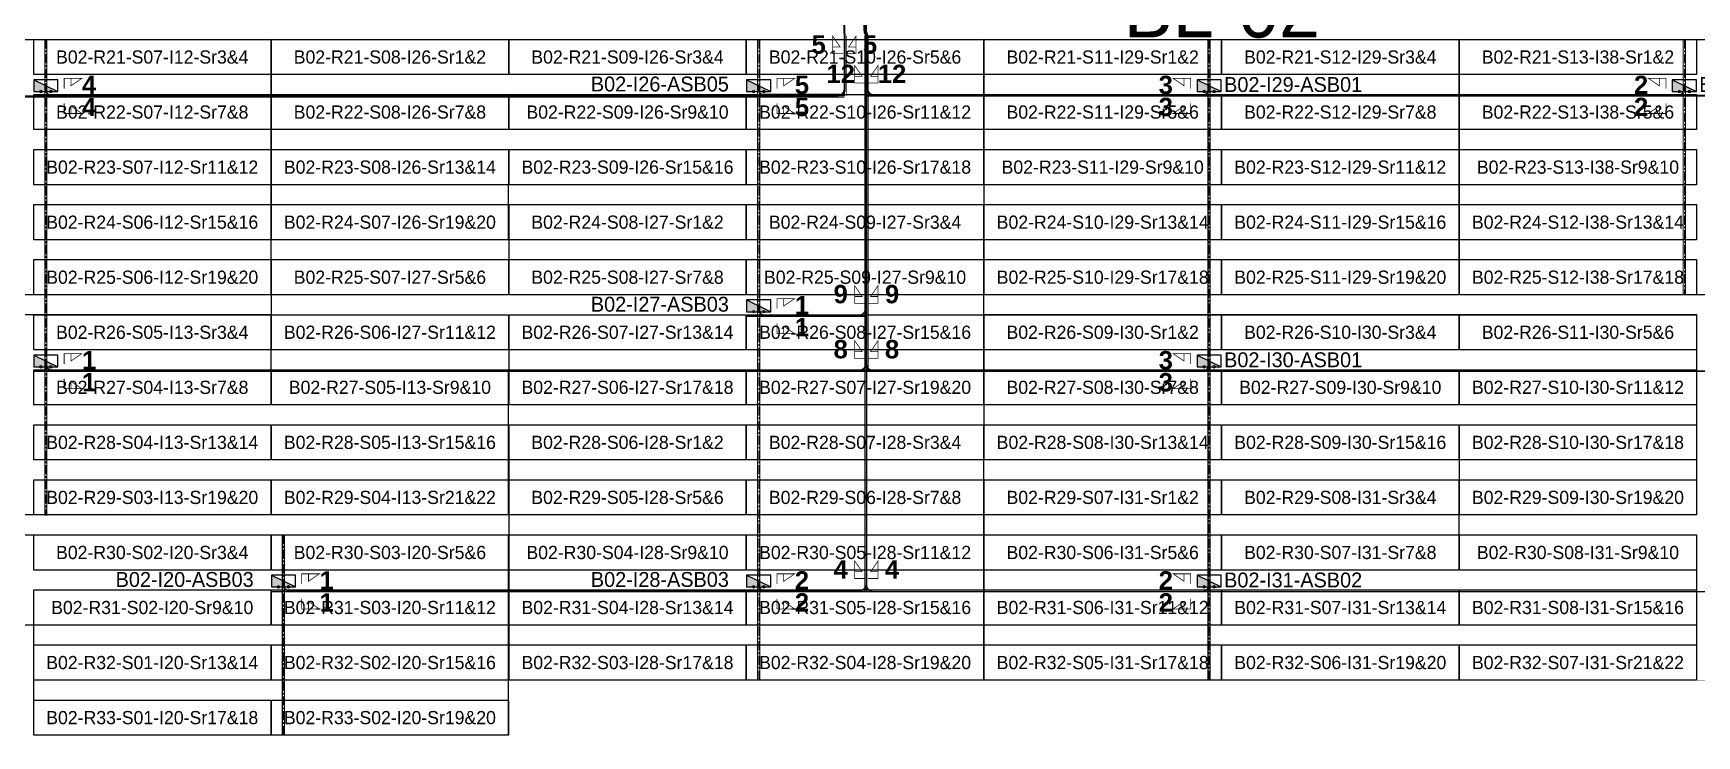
# Model space of a CAD drawing. Header units: metres. Extents: x 531689 to 532245, y 2673919 to 2674172.
# Drawn here: x 531888.6 to 532115.4, y 2673919.2 to 2674014.9 of the extents above; entities that cross this region are included whole.
import ezdxf
from ezdxf.enums import TextEntityAlignment as Align

# ---------------------------------------------------------------- set-up
doc = ezdxf.new("R2010")
doc.units = ezdxf.units.M
doc.header["$MEASUREMENT"] = 0
doc.linetypes.add('CENTER', pattern=[2, 1.25, -0.25, 0.25, -0.25])
doc.layers.add('Boundary-12.5 MW Block', color=6, linetype='Continuous', lineweight=9)
doc.layers.add('PILE', color=1, linetype='Continuous', lineweight=15)
for name, color, linetype in [('DC Trench BL-02', 40, 'Continuous'), ('E-Inverter Grouping', 2, 'Continuous'), ('Inverter Block-02', 7, 'Continuous'), ('LT Cable(AG) INV to LT Panel BL-02', 2, 'Continuous'), ('Messenger Wire Block-02 (Master Path)', 30, 'Continuous'), ('Messenger Wire Block-02 (MW Path)', 191, 'Continuous'), ('Messenger Wire Exc Link', 7, 'Continuous'), ('MMS Block Numbering', 7, 'Continuous'), ('MMS Table Block-02', 8, 'Continuous'), ('Plan Line - DC BL-02', 40, 'Continuous'), ('Section Marking BL-02', 2, 'Continuous')]:
    doc.layers.add(name, color=color, linetype=linetype)
doc.styles.add('Adani Regular', font='Adani Regular.ttf')
doc.styles.add('BoldTextStyle', font='arialbd.ttf')
doc.styles.get("Standard").update_dxf_attribs({"font": 'Adani Regular.ttf'})

# ---------------------------------------------------------------- blocks, each defined once
blk = doc.blocks.new('MMS Table (32.292 x 4.788)')
at = {"color": 0}
blk.add_lwpolyline([(0, -0.002), (0, 4.786), (32.292, 4.786), (32.292, -0.002)], close=True, dxfattribs=at)
at = {"color": 7}
blk.add_attdef('ID1', text='', height=1.8, dxfattribs=at).set_placement((16.146, 2.392), align=Align.MIDDLE_CENTER)
blk = doc.blocks.new('Inverter Block')
h = blk.add_hatch(color=0)
h.dxf.hatch_style = 1
h.paths.add_polyline_path([(-1.46, 2.27), (-1.46, 0.85), (1.46, 0.85)])
at = {"color": 0}
blk.add_lwpolyline([(1.46, 2.27), (-1.46, 2.27), (-1.46, 0.85), (1.46, 0.85)], close=True, dxfattribs=at)
blk.add_lwpolyline([(-1.46, 2.27), (1.46, 0.85)], dxfattribs=at)
at = {"layer": 'PILE'}
for centre in [(-0.61, 0.85), (0.61, 0.85)]:
    blk.add_circle(centre, 0.156, dxfattribs=at)
at = {"color": 7}
blk.add_attdef('ID', (-1.46, 3.01), '', height=1.8, dxfattribs=at)

msp = doc.modelspace()

# ---------------------------------------------------------------- linework, layer by layer
at = {"layer": 'Boundary-12.5 MW Block', "const_width": 0.05}
msp.add_lwpolyline([(531689.41, 2674066.58), (531721.8, 2674066.58), (531721.8, 2674171.58), (532244.88, 2674171.58), (532244.88, 2673926.79), (531953.35, 2673926.79), (531953.35, 2673919.29), (531888.66, 2673919.29), (531888.66, 2673934.29), (531856.27, 2673934.29), (531856.27, 2673949.29), (531818.98, 2673949.29), (531818.98, 2673956.79), (531786.59, 2673956.79), (531786.59, 2673971.79), (531754.2, 2673971.79), (531754.2, 2673979.29), (531721.8, 2673979.29), (531721.8, 2673994.29), (531689.41, 2673994.29)], close=True, dxfattribs=at)
at = {"layer": 'DC Trench BL-02', "color": 40, "const_width": 0.15}
for points in [[(531890.45, 2674014.08), (531890.15, 2674014.08), (531890.15, 2673949.29), (531890.45, 2673949.29)], [(531987.63, 2674014.08), (531987.33, 2674014.08), (531987.33, 2673926.79), (531987.63, 2673926.79)], [(532049.03, 2674014.08), (532048.73, 2674014.08), (532048.73, 2673926.79), (532049.03, 2673926.79)], [(532113.82, 2674014.08), (532113.52, 2674014.08), (532113.52, 2673979.29), (532113.82, 2673979.29)], [(531922.84, 2673946.58), (531922.54, 2673946.58), (531922.54, 2673919.29), (531922.84, 2673919.29)]]:
    msp.add_lwpolyline(points, close=True, dxfattribs=at)
at = {"layer": 'E-Inverter Grouping', "color": 3}
for points in [[(531920.96, 2673979.29), (531856.27, 2673979.29), (531856.27, 2674014.08), (531920.96, 2674014.08)], [(532018.13, 2674014.08), (532018.13, 2673994.29), (531953.35, 2673994.29), (531953.35, 2673986.79), (531921.06, 2673986.79), (531921.06, 2674014.08)], [(532082.92, 2673979.29), (532018.23, 2673979.29), (532018.23, 2674014.08), (532082.92, 2674014.08)], [(532147.7, 2673979.29), (532083.02, 2673979.29), (532083.02, 2674014.08), (532147.7, 2674014.08)], [(532018.13, 2673964.29), (531953.45, 2673964.29), (531953.45, 2673971.79), (531921.06, 2673971.79), (531921.06, 2673984.08), (531953.45, 2673984.08), (531953.45, 2673991.58), (532018.13, 2673991.58)], [(532115.31, 2673949.29), (532083.02, 2673949.29), (532083.02, 2673956.79), (532018.23, 2673956.79), (532018.23, 2673976.58), (532115.31, 2673976.58)], [(532018.13, 2673926.79), (531953.45, 2673926.79), (531953.45, 2673961.58), (532018.13, 2673961.58)], [(531953.35, 2673919.29), (531888.66, 2673919.29), (531888.66, 2673934.29), (531856.27, 2673934.29), (531856.27, 2673946.58), (531953.35, 2673946.58)]]:
    msp.add_lwpolyline(points, close=True, dxfattribs=at)
at = {"layer": 'E-Inverter Grouping'}
for points in [[(531856.27, 2673949.29), (531856.27, 2673976.58), (531920.96, 2673976.58), (531920.96, 2673969.08), (531953.35, 2673969.08), (531953.35, 2673949.29)], [(532082.92, 2673946.58), (532115.31, 2673946.58), (532115.31, 2673926.79), (532018.23, 2673926.79), (532018.23, 2673954.08), (532082.92, 2673954.08)]]:
    msp.add_lwpolyline(points, close=True, dxfattribs=at)
at = {"layer": 'LT Cable(AG) INV to LT Panel BL-02'}
for points in [[(532009.91, 2674037.66), (532008.25, 2674037.66, -0.087265), (532007.94, 2674037.72), (532006.03, 2674038.41, 0.014187), (532005.98, 2674038.41), (532000.02, 2674038.41, 0.414467), (531999.12, 2674037.51), (531999.14, 2674015.23, 0.02143), (531999.15, 2674015.15), (531999.19, 2674014.65, -0.021647), (531999.19, 2674014.58), (531999.19, 2674007.24, -0.414214), (531998.29, 2674006.34), (531756.73, 2674006.34, -0.414214), (531755.83, 2674007.24), (531755.83, 2674007.69)], [(532009.91, 2674037.69), (532008.25, 2674037.69, -0.087241), (532007.94, 2674037.74), (532006.04, 2674038.43, 0.014187), (532005.98, 2674038.44), (532000, 2674038.44, 0.414467), (531999.1, 2674037.53), (531999.12, 2674015.23, 0.02143), (531999.12, 2674015.15), (531999.16, 2674014.65, -0.021647), (531999.17, 2674014.58), (531999.17, 2674007.26, -0.414214), (531998.27, 2674006.36), (531821.52, 2674006.36, -0.414214), (531820.62, 2674007.26), (531820.62, 2674007.69)], [(532009.91, 2674037.64), (532008.25, 2674037.64, -0.08729), (532007.94, 2674037.69), (532006.03, 2674038.38, 0.014187), (532005.98, 2674038.39), (532000.05, 2674038.39, 0.414467), (531999.15, 2674037.48), (531999.17, 2674015.23, 0.02143), (531999.17, 2674015.15), (531999.21, 2674014.66, -0.021647), (531999.22, 2674014.58), (531999.22, 2674007.21, -0.414214), (531998.32, 2674006.31), (531850.51, 2674006.31, 0.414214), (531849.61, 2674005.41), (531849.61, 2673969.71, -0.414214), (531848.71, 2673968.81), (531821.52, 2673968.81, -0.414214), (531820.62, 2673969.71), (531820.62, 2673970.19)], [(532009.91, 2674037.71), (532008.25, 2674037.71, -0.087216), (532007.95, 2674037.77), (532006.04, 2674038.46, 0.014187), (532005.99, 2674038.46), (531999.97, 2674038.46, 0.414467), (531999.07, 2674037.56), (531999.09, 2674015.23, 0.02143), (531999.1, 2674015.15), (531999.14, 2674014.65, -0.021647), (531999.14, 2674014.57), (531999.14, 2674007.29, -0.414214), (531998.24, 2674006.39), (531891.2, 2674006.39, -0.414214), (531890.3, 2674007.29), (531890.3, 2674007.69)], [(532011.98, 2674037.74), (532008.25, 2674037.74, -0.087192), (532007.95, 2674037.79), (532006.04, 2674038.48, 0.014187), (532005.99, 2674038.49), (531999.95, 2674038.49, 0.414467), (531999.05, 2674037.58), (531999.07, 2674015.23, 0.02143), (531999.07, 2674015.15), (531999.11, 2674014.65, -0.021647), (531999.12, 2674014.57), (531999.12, 2674007.31, -0.414214), (531998.22, 2674006.41), (531988.38, 2674006.41, -0.414214), (531987.48, 2674007.31), (531987.48, 2674007.69)]]:
    msp.add_lwpolyline(points, format="xyb", dxfattribs=at)
at = {"layer": 'LT Cable(AG) INV to LT Panel BL-02', "color": 5}
for points in [[(532008.89, 2674037.25), (532007.56, 2674037.25, 0.024477), (532007.47, 2674037.25), (532006.09, 2674037.11, -0.051898), (532005.91, 2674037.09), (532002.74, 2674037.09, 0.414484), (532001.84, 2674036.19), (532001.86, 2674015.32, 0.083498), (532001.91, 2674015.03), (532002.01, 2674014.74, -0.083731), (532002.06, 2674014.45), (532002.06, 2673969.88, -0.414214), (532001.16, 2673968.98), (531891.2, 2673968.98, -0.414214), (531890.3, 2673969.88), (531890.3, 2673970.19)], [(532008.89, 2674037.2), (532007.56, 2674037.2, 0.024575), (532007.47, 2674037.2), (532006.1, 2674037.06, -0.051898), (532005.91, 2674037.04), (532002.79, 2674037.04, 0.414484), (532001.89, 2674036.14), (532001.91, 2674015.33, 0.083498), (532001.96, 2674015.04), (532002.06, 2674014.75, -0.083731), (532002.11, 2674014.45), (532002.11, 2673939.83, -0.414214), (532001.21, 2673938.93), (531923.59, 2673938.93, -0.414214), (531922.69, 2673939.83), (531922.69, 2673940.19)], [(532008.89, 2674037.28), (532007.56, 2674037.28, 0.024427), (532007.47, 2674037.27), (532006.09, 2674037.14, -0.051898), (532005.9, 2674037.12), (532002.71, 2674037.12, 0.414484), (532001.81, 2674036.22), (532001.83, 2674015.32, 0.083498), (532001.88, 2674015.03), (532001.98, 2674014.74, -0.083731), (532002.03, 2674014.44), (532002.03, 2673977.4, -0.414214), (532001.13, 2673976.5), (531988.38, 2673976.5, -0.414214), (531987.48, 2673977.4), (531987.48, 2673977.69)], [(532008.89, 2674037.23), (532007.56, 2674037.23, 0.024526), (532007.47, 2674037.22), (532006.09, 2674037.09, -0.051898), (532005.91, 2674037.07), (532002.76, 2674037.07, 0.414484), (532001.86, 2674036.17), (532001.88, 2674015.33, 0.083498), (532001.93, 2674015.03), (532002.03, 2674014.74, -0.083731), (532002.08, 2674014.45), (532002.08, 2673939.85, -0.414214), (532001.18, 2673938.95), (531988.38, 2673938.95, -0.414214), (531987.48, 2673939.85), (531987.48, 2673940.19)], [(532010.88, 2674037.18), (532007.56, 2674037.18, 0.024624), (532007.47, 2674037.17), (532006.1, 2674037.04, -0.051898), (532005.91, 2674037.02), (532002.81, 2674037.02, 0.414484), (532001.91, 2674036.12), (532001.93, 2674015.34, 0.083498), (532001.98, 2674015.04), (532002.08, 2674014.75, -0.083731), (532002.13, 2674014.46), (532002.13, 2673939.75, 0.414214), (532003.03, 2673938.85), (532145.16, 2673938.85, 0.414214), (532146.06, 2673939.75), (532146.06, 2673940.19)], [(532010.88, 2674037.15), (532007.56, 2674037.15, 0.024672), (532007.47, 2674037.15), (532006.1, 2674037.01, -0.051898), (532005.92, 2674036.99), (532002.84, 2674036.99, 0.414484), (532001.94, 2674036.09), (532001.96, 2674015.34, 0.083498), (532002.01, 2674015.05), (532002.11, 2674014.76, -0.083731), (532002.16, 2674014.46), (532002.16, 2673939.78, 0.414214), (532003.06, 2673938.88), (532047.98, 2673938.88, 0.414214), (532048.88, 2673939.78), (532048.88, 2673940.19)], [(532010.88, 2674037.13), (532007.56, 2674037.13, 0.024721), (532007.47, 2674037.12), (532006.1, 2674036.99, -0.051898), (532005.92, 2674036.97), (532002.86, 2674036.97, 0.414484), (532001.96, 2674036.07), (532001.98, 2674015.35, 0.083498), (532002.03, 2674015.05), (532002.13, 2674014.76, -0.083731), (532002.18, 2674014.47), (532002.18, 2673969.8, 0.414214), (532003.08, 2673968.9), (532209.94, 2673968.9, 0.414214), (532210.84, 2673969.8), (532210.84, 2673970.19)], [(532010.88, 2674037.1), (532007.56, 2674037.1, 0.024769), (532007.47, 2674037.1), (532006.11, 2674036.96, -0.051898), (532005.92, 2674036.94), (532002.89, 2674036.94, 0.414484), (532001.99, 2674036.04), (532002.01, 2674015.35, 0.083498), (532002.06, 2674015.06), (532002.16, 2674014.77, -0.083731), (532002.21, 2674014.47), (532002.21, 2673969.83, 0.414214), (532003.11, 2673968.93), (532145.16, 2673968.93, 0.414214), (532146.06, 2673969.83), (532146.06, 2673970.19)], [(532013.04, 2674037.08), (532007.56, 2674037.08, 0.024817), (532007.47, 2674037.07), (532006.11, 2674036.94, -0.051898), (532005.92, 2674036.92), (532002.91, 2674036.92, 0.414484), (532002.01, 2674036.02), (532002.03, 2674015.35, 0.083498), (532002.08, 2674015.06), (532002.18, 2674014.77, -0.083731), (532002.23, 2674014.48), (532002.23, 2673969.85, 0.414214), (532003.13, 2673968.95), (532047.98, 2673968.95, 0.414214), (532048.88, 2673969.85), (532048.88, 2673970.19)], [(532013.04, 2674037.05), (532007.56, 2674037.05, 0.024865), (532007.47, 2674037.05), (532006.11, 2674036.91, -0.051898), (532005.93, 2674036.89), (532002.94, 2674036.89, 0.414484), (532002.04, 2674035.99), (532002.06, 2674015.36, 0.083498), (532002.11, 2674015.06), (532002.21, 2674014.77, -0.083731), (532002.26, 2674014.48), (532002.26, 2674007.38, 0.414214), (532003.16, 2674006.48), (532177.55, 2674006.48, 0.414214), (532178.45, 2674007.38), (532178.45, 2674007.69)], [(532013.04, 2674037.03), (532007.56, 2674037.03, 0.024913), (532007.47, 2674037.02), (532006.11, 2674036.89, -0.051898), (532005.93, 2674036.87), (532002.96, 2674036.87, 0.414484), (532002.06, 2674035.97), (532002.08, 2674015.36, 0.083498), (532002.13, 2674015.07), (532002.23, 2674014.78, -0.083731), (532002.28, 2674014.48), (532002.28, 2674007.4, 0.414214), (532003.18, 2674006.5), (532112.77, 2674006.5, 0.414214), (532113.67, 2674007.4), (532113.67, 2674007.69)], [(532013.04, 2674037), (532007.56, 2674037, 0.024961), (532007.47, 2674037), (532006.12, 2674036.86, -0.051898), (532005.93, 2674036.84), (532002.99, 2674036.84, 0.414484), (532002.09, 2674035.94), (532002.11, 2674015.37, 0.083498), (532002.16, 2674015.07), (532002.26, 2674014.78, -0.083731), (532002.31, 2674014.49), (532002.31, 2674007.43, 0.414214), (532003.21, 2674006.53), (532047.98, 2674006.53, 0.414214), (532048.88, 2674007.43), (532048.88, 2674007.69)]]:
    msp.add_lwpolyline(points, format="xyb", dxfattribs=at)
at = {"layer": 'Messenger Wire Block-02 (Master Path)'}
for points in [[(531999.16, 2674006.38), (531999.16, 2674014.61)], [(532002.16, 2673938.88), (532002.16, 2674014.61)], [(531856.27, 2674006.38), (531999.16, 2674006.38)], [(532002.16, 2674006.38), (532180.09, 2674006.38)], [(531985.84, 2673976.38), (532002.16, 2673976.38)], [(531888.66, 2673968.88), (532212.48, 2673968.88)], [(531921.06, 2673938.88), (532147.7, 2673938.88)]]:
    msp.add_lwpolyline(points, dxfattribs=at)
at = {"layer": 'Messenger Wire Block-02 (MW Path)', "const_width": 0.1}
for points in [[(531999.41, 2674006.38), (531999.41, 2674014.61)], [(532001.91, 2673938.88), (532001.91, 2674014.61)], [(532002.41, 2673968.88), (532002.41, 2674014.61)], [(531856.27, 2674006.13), (531999.16, 2674006.13)], [(531987.48, 2674006.63), (531999.16, 2674006.63)], [(532002.16, 2674006.38), (532180.09, 2674006.38)], [(531985.84, 2673976.38), (532002.16, 2673976.38)], [(531888.66, 2673968.88), (532212.48, 2673968.88)], [(531921.06, 2673938.88), (532147.7, 2673938.88)]]:
    msp.add_lwpolyline(points, dxfattribs=at)
at = {"layer": 'Messenger Wire Exc Link'}
for points in [[(531999.11, 2674015.19), (531999.16, 2674014.61)], [(532001.96, 2674015.19), (532002.16, 2674014.61)]]:
    msp.add_lwpolyline(points, dxfattribs=at)
at = {"layer": 'Plan Line - DC BL-02', "color": 6, "linetype": 'CENTER'}
for points in [[(531890.3, 2674014.08), (531890.3, 2673949.29)], [(531987.48, 2674014.08), (531987.48, 2673926.79)], [(532048.88, 2674014.08), (532048.88, 2673926.79)], [(532113.67, 2674014.08), (532113.67, 2673979.29)], [(531922.69, 2673946.58), (531922.69, 2673919.29)]]:
    msp.add_lwpolyline(points, dxfattribs=at)
at = {"layer": 'Section Marking BL-02', "color": 94, "lineweight": 35, "true_color": 0x00a500, "const_width": 0.1}
for points in [[(531998.96, 2674012.13), (531997.57, 2674012.13), (531997.57, 2674014.53), (531998.58, 2674013.05), (531997.57, 2674013.05)], [(531999.36, 2674012.13), (532000.75, 2674012.13), (532000.75, 2674014.53), (531999.74, 2674013.05), (532000.75, 2674013.05)], [(532001.96, 2674008.13), (532000.57, 2674008.13), (532000.57, 2674010.53), (532001.58, 2674009.05), (532000.57, 2674009.05)], [(532002.36, 2674008.13), (532003.75, 2674008.13), (532003.75, 2674010.53), (532002.74, 2674009.05), (532003.75, 2674009.05)], [(531892.8, 2674007.38), (531892.8, 2674008.77), (531895.2, 2674008.77), (531893.72, 2674007.76), (531893.72, 2674008.77)], [(531989.98, 2674007.38), (531989.98, 2674008.77), (531992.38, 2674008.77), (531990.9, 2674007.76), (531990.9, 2674008.77)], [(532046.38, 2674007.38), (532046.38, 2674008.77), (532043.98, 2674008.77), (532045.46, 2674007.76), (532045.46, 2674008.77)], [(532111.17, 2674007.38), (532111.17, 2674008.77), (532108.77, 2674008.77), (532110.25, 2674007.76), (532110.25, 2674008.77)], [(531892.8, 2674005.38), (531892.8, 2674003.99), (531895.2, 2674003.99), (531893.72, 2674005), (531893.72, 2674003.99)], [(531989.98, 2674005.38), (531989.98, 2674003.99), (531992.38, 2674003.99), (531990.9, 2674005), (531990.9, 2674003.99)], [(532046.38, 2674005.38), (532046.38, 2674003.99), (532043.98, 2674003.99), (532045.46, 2674005), (532045.46, 2674003.99)], [(532111.17, 2674005.38), (532111.17, 2674003.99), (532108.77, 2674003.99), (532110.25, 2674005), (532110.25, 2674003.99)], [(532001.96, 2673978.13), (532000.57, 2673978.13), (532000.57, 2673980.53), (532001.58, 2673979.05), (532000.57, 2673979.05)], [(532002.36, 2673978.13), (532003.75, 2673978.13), (532003.75, 2673980.53), (532002.74, 2673979.05), (532003.75, 2673979.05)], [(531989.98, 2673977.38), (531989.98, 2673978.77), (531992.38, 2673978.77), (531990.9, 2673977.76), (531990.9, 2673978.77)], [(531989.98, 2673975.38), (531989.98, 2673973.99), (531992.38, 2673973.99), (531990.9, 2673975), (531990.9, 2673973.99)], [(532001.96, 2673970.63), (532000.57, 2673970.63), (532000.57, 2673973.03), (532001.58, 2673971.55), (532000.57, 2673971.55)], [(532002.36, 2673970.63), (532003.75, 2673970.63), (532003.75, 2673973.03), (532002.74, 2673971.55), (532003.75, 2673971.55)], [(531892.8, 2673969.88), (531892.8, 2673971.27), (531895.2, 2673971.27), (531893.72, 2673970.26), (531893.72, 2673971.27)], [(532046.38, 2673969.88), (532046.38, 2673971.27), (532043.98, 2673971.27), (532045.46, 2673970.26), (532045.46, 2673971.27)], [(531892.8, 2673967.88), (531892.8, 2673966.49), (531895.2, 2673966.49), (531893.72, 2673967.5), (531893.72, 2673966.49)], [(532046.38, 2673967.88), (532046.38, 2673966.49), (532043.98, 2673966.49), (532045.46, 2673967.5), (532045.46, 2673966.49)], [(532001.96, 2673940.63), (532000.57, 2673940.63), (532000.57, 2673943.03), (532001.58, 2673941.55), (532000.57, 2673941.55)], [(532002.36, 2673940.63), (532003.75, 2673940.63), (532003.75, 2673943.03), (532002.74, 2673941.55), (532003.75, 2673941.55)], [(531925.19, 2673939.88), (531925.19, 2673941.27), (531927.59, 2673941.27), (531926.11, 2673940.26), (531926.11, 2673941.27)], [(531989.98, 2673939.88), (531989.98, 2673941.27), (531992.38, 2673941.27), (531990.9, 2673940.26), (531990.9, 2673941.27)], [(532046.38, 2673939.88), (532046.38, 2673941.27), (532043.98, 2673941.27), (532045.46, 2673940.26), (532045.46, 2673941.27)], [(531925.19, 2673937.88), (531925.19, 2673936.49), (531927.59, 2673936.49), (531926.11, 2673937.5), (531926.11, 2673936.49)], [(531989.98, 2673937.88), (531989.98, 2673936.49), (531992.38, 2673936.49), (531990.9, 2673937.5), (531990.9, 2673936.49)], [(532046.38, 2673937.88), (532046.38, 2673936.49), (532043.98, 2673936.49), (532045.46, 2673937.5), (532045.46, 2673936.49)]]:
    msp.add_lwpolyline(points, dxfattribs=at)

# ---------------------------------------------------------------- block references
at = {"layer": 'Inverter Block-02'}
ref = msp.add_blockref('Inverter Block', (531890.3, 2674006.03), dxfattribs=dict(at, xscale=1.124999999976148, yscale=1.124999999976148, zscale=1.124999999976148))
ref.add_attrib('ID', 'B02-I12-ASB06', (531867.42, 2674006.99), dxfattribs={"layer": '0', "color": 7, "height": 2.025})
ref = msp.add_blockref('Inverter Block', (531987.48, 2674006.03), dxfattribs=dict(at, xscale=1.124999999976148, yscale=1.124999999976148, zscale=1.124999999976148))
ref.add_attrib('ID', 'B02-I26-ASB05', (531964.6, 2674006.99), dxfattribs={"layer": '0', "color": 7, "height": 2.025})
ref = msp.add_blockref('Inverter Block', (532048.88, 2674006.03), dxfattribs=dict(at, xscale=1.124999999976148, yscale=1.124999999976148, zscale=1.124999999976148))
ref.add_attrib('ID', 'B02-I29-ASB01', (532050.93, 2674006.92), dxfattribs={"layer": '0', "color": 7, "height": 2.025})
ref = msp.add_blockref('Inverter Block', (532113.67, 2674006.03), dxfattribs=dict(at, xscale=1.124999999976148, yscale=1.124999999976148, zscale=1.124999999976148))
ref.add_attrib('ID', 'B02-I38-ASB01', (532115.71, 2674006.92), dxfattribs={"layer": '0', "color": 7, "height": 2.025})
ref = msp.add_blockref('Inverter Block', (531987.48, 2673976.03), dxfattribs=dict(at, xscale=1.124999999976148, yscale=1.124999999976148, zscale=1.124999999976148))
ref.add_attrib('ID', 'B02-I27-ASB03', (531964.6, 2673976.99), dxfattribs={"layer": '0', "color": 7, "height": 2.025})
ref = msp.add_blockref('Inverter Block', (531890.3, 2673968.53), dxfattribs=dict(at, xscale=1.124999999976148, yscale=1.124999999976148, zscale=1.124999999976148))
ref.add_attrib('ID', 'B02-I13-ASB03', (531867.42, 2673969.49), dxfattribs={"layer": '0', "color": 7, "height": 2.025})
ref = msp.add_blockref('Inverter Block', (532048.88, 2673968.53), dxfattribs=dict(at, xscale=1.124999999976148, yscale=1.124999999976148, zscale=1.124999999976148))
ref.add_attrib('ID', 'B02-I30-ASB01', (532050.93, 2673969.42), dxfattribs={"layer": '0', "color": 7, "height": 2.025})
ref = msp.add_blockref('Inverter Block', (531922.69, 2673938.53), dxfattribs=dict(at, xscale=1.124999999976148, yscale=1.124999999976148, zscale=1.124999999976148))
ref.add_attrib('ID', 'B02-I20-ASB03', (531899.82, 2673939.49), dxfattribs={"layer": '0', "color": 7, "height": 2.025})
ref = msp.add_blockref('Inverter Block', (531987.48, 2673938.53), dxfattribs=dict(at, xscale=1.124999999976148, yscale=1.124999999976148, zscale=1.124999999976148))
ref.add_attrib('ID', 'B02-I28-ASB03', (531964.6, 2673939.49), dxfattribs={"layer": '0', "color": 7, "height": 2.025})
ref = msp.add_blockref('Inverter Block', (532048.88, 2673938.53), dxfattribs=dict(at, xscale=1.124999999976148, yscale=1.124999999976148, zscale=1.124999999976148))
ref.add_attrib('ID', 'B02-I31-ASB02', (532050.93, 2673939.42), dxfattribs={"layer": '0', "color": 7, "height": 2.025})
at = {"layer": 'MMS Table Block-02'}
for p, values in [((531888.66, 2674009.29), {'ID1': 'B02-R21-S07-I12-Sr3&4'}), ((531921.06, 2674009.29), {'ID1': 'B02-R21-S08-I26-Sr1&2'}), ((531953.45, 2674009.29), {'ID1': 'B02-R21-S09-I26-Sr3&4'}), ((531985.84, 2674009.29), {'ID1': 'B02-R21-S10-I26-Sr5&6'}), ((532018.23, 2674009.29), {'ID1': 'B02-R21-S11-I29-Sr1&2'}), ((532050.62, 2674009.29), {'ID1': 'B02-R21-S12-I29-Sr3&4'}), ((532083.02, 2674009.29), {'ID1': 'B02-R21-S13-I38-Sr1&2'}), ((531888.66, 2674001.79), {'ID1': 'B02-R22-S07-I12-Sr7&8'}), ((531921.06, 2674001.79), {'ID1': 'B02-R22-S08-I26-Sr7&8'}), ((531953.45, 2674001.79), {'ID1': 'B02-R22-S09-I26-Sr9&10'}), ((531985.84, 2674001.79), {'ID1': 'B02-R22-S10-I26-Sr11&12'}), ((532018.23, 2674001.79), {'ID1': 'B02-R22-S11-I29-Sr5&6'}), ((532050.62, 2674001.79), {'ID1': 'B02-R22-S12-I29-Sr7&8'}), ((532083.02, 2674001.79), {'ID1': 'B02-R22-S13-I38-Sr5&6'}), ((531888.66, 2673994.29), {'ID1': 'B02-R23-S07-I12-Sr11&12'}), ((531921.06, 2673994.29), {'ID1': 'B02-R23-S08-I26-Sr13&14'}), ((531953.45, 2673994.29), {'ID1': 'B02-R23-S09-I26-Sr15&16'}), ((531985.84, 2673994.29), {'ID1': 'B02-R23-S10-I26-Sr17&18'}), ((532018.23, 2673994.29), {'ID1': 'B02-R23-S11-I29-Sr9&10'}), ((532050.62, 2673994.29), {'ID1': 'B02-R23-S12-I29-Sr11&12'}), ((532083.02, 2673994.29), {'ID1': 'B02-R23-S13-I38-Sr9&10'}), ((531888.66, 2673986.79), {'ID1': 'B02-R24-S06-I12-Sr15&16'}), ((531921.06, 2673986.79), {'ID1': 'B02-R24-S07-I26-Sr19&20'}), ((531953.45, 2673986.79), {'ID1': 'B02-R24-S08-I27-Sr1&2'}), ((531985.84, 2673986.79), {'ID1': 'B02-R24-S09-I27-Sr3&4'}), ((532018.23, 2673986.79), {'ID1': 'B02-R24-S10-I29-Sr13&14'}), ((532050.62, 2673986.79), {'ID1': 'B02-R24-S11-I29-Sr15&16'}), ((532083.02, 2673986.79), {'ID1': 'B02-R24-S12-I38-Sr13&14'}), ((531888.66, 2673979.29), {'ID1': 'B02-R25-S06-I12-Sr19&20'}), ((531921.06, 2673979.29), {'ID1': 'B02-R25-S07-I27-Sr5&6'}), ((531953.45, 2673979.29), {'ID1': 'B02-R25-S08-I27-Sr7&8'}), ((531985.84, 2673979.29), {'ID1': 'B02-R25-S09-I27-Sr9&10'}), ((532018.23, 2673979.29), {'ID1': 'B02-R25-S10-I29-Sr17&18'}), ((532050.62, 2673979.29), {'ID1': 'B02-R25-S11-I29-Sr19&20'}), ((532083.02, 2673979.29), {'ID1': 'B02-R25-S12-I38-Sr17&18'}), ((531888.66, 2673971.79), {'ID1': 'B02-R26-S05-I13-Sr3&4'}), ((531921.06, 2673971.79), {'ID1': 'B02-R26-S06-I27-Sr11&12'}), ((531953.45, 2673971.79), {'ID1': 'B02-R26-S07-I27-Sr13&14'}), ((531985.84, 2673971.79), {'ID1': 'B02-R26-S08-I27-Sr15&16'}), ((532018.23, 2673971.79), {'ID1': 'B02-R26-S09-I30-Sr1&2'}), ((532050.62, 2673971.79), {'ID1': 'B02-R26-S10-I30-Sr3&4'}), ((532083.02, 2673971.79), {'ID1': 'B02-R26-S11-I30-Sr5&6'}), ((531888.66, 2673964.29), {'ID1': 'B02-R27-S04-I13-Sr7&8'}), ((531921.06, 2673964.29), {'ID1': 'B02-R27-S05-I13-Sr9&10'}), ((531953.45, 2673964.29), {'ID1': 'B02-R27-S06-I27-Sr17&18'}), ((531985.84, 2673964.29), {'ID1': 'B02-R27-S07-I27-Sr19&20'}), ((532018.23, 2673964.29), {'ID1': 'B02-R27-S08-I30-Sr7&8'}), ((532050.62, 2673964.29), {'ID1': 'B02-R27-S09-I30-Sr9&10'}), ((532083.02, 2673964.29), {'ID1': 'B02-R27-S10-I30-Sr11&12'}), ((531888.66, 2673956.79), {'ID1': 'B02-R28-S04-I13-Sr13&14'}), ((531921.06, 2673956.79), {'ID1': 'B02-R28-S05-I13-Sr15&16'}), ((531953.45, 2673956.79), {'ID1': 'B02-R28-S06-I28-Sr1&2'}), ((531985.84, 2673956.79), {'ID1': 'B02-R28-S07-I28-Sr3&4'}), ((532018.23, 2673956.79), {'ID1': 'B02-R28-S08-I30-Sr13&14'}), ((532050.62, 2673956.79), {'ID1': 'B02-R28-S09-I30-Sr15&16'}), ((532083.02, 2673956.79), {'ID1': 'B02-R28-S10-I30-Sr17&18'}), ((531888.66, 2673949.29), {'ID1': 'B02-R29-S03-I13-Sr19&20'}), ((531921.06, 2673949.29), {'ID1': 'B02-R29-S04-I13-Sr21&22'}), ((531953.45, 2673949.29), {'ID1': 'B02-R29-S05-I28-Sr5&6'}), ((531985.84, 2673949.29), {'ID1': 'B02-R29-S06-I28-Sr7&8'}), ((532018.23, 2673949.29), {'ID1': 'B02-R29-S07-I31-Sr1&2'}), ((532050.62, 2673949.29), {'ID1': 'B02-R29-S08-I31-Sr3&4'}), ((532083.02, 2673949.29), {'ID1': 'B02-R29-S09-I30-Sr19&20'}), ((531888.66, 2673941.79), {'ID1': 'B02-R30-S02-I20-Sr3&4'}), ((531921.06, 2673941.79), {'ID1': 'B02-R30-S03-I20-Sr5&6'}), ((531953.45, 2673941.79), {'ID1': 'B02-R30-S04-I28-Sr9&10'}), ((531985.84, 2673941.79), {'ID1': 'B02-R30-S05-I28-Sr11&12'}), ((532018.23, 2673941.79), {'ID1': 'B02-R30-S06-I31-Sr5&6'}), ((532050.62, 2673941.79), {'ID1': 'B02-R30-S07-I31-Sr7&8'}), ((532083.02, 2673941.79), {'ID1': 'B02-R30-S08-I31-Sr9&10'}), ((531888.66, 2673934.29), {'ID1': 'B02-R31-S02-I20-Sr9&10'}), ((531921.06, 2673934.29), {'ID1': 'B02-R31-S03-I20-Sr11&12'}), ((531953.45, 2673934.29), {'ID1': 'B02-R31-S04-I28-Sr13&14'}), ((531985.84, 2673934.29), {'ID1': 'B02-R31-S05-I28-Sr15&16'}), ((532018.23, 2673934.29), {'ID1': 'B02-R31-S06-I31-Sr11&12'}), ((532050.62, 2673934.29), {'ID1': 'B02-R31-S07-I31-Sr13&14'}), ((532083.02, 2673934.29), {'ID1': 'B02-R31-S08-I31-Sr15&16'}), ((531888.66, 2673926.79), {'ID1': 'B02-R32-S01-I20-Sr13&14'}), ((531921.06, 2673926.79), {'ID1': 'B02-R32-S02-I20-Sr15&16'}), ((531953.45, 2673926.79), {'ID1': 'B02-R32-S03-I28-Sr17&18'}), ((531985.84, 2673926.79), {'ID1': 'B02-R32-S04-I28-Sr19&20'}), ((532018.23, 2673926.79), {'ID1': 'B02-R32-S05-I31-Sr17&18'}), ((532050.62, 2673926.79), {'ID1': 'B02-R32-S06-I31-Sr19&20'}), ((532083.02, 2673926.79), {'ID1': 'B02-R32-S07-I31-Sr21&22'}), ((531888.66, 2673919.29), {'ID1': 'B02-R33-S01-I20-Sr17&18'}), ((531921.06, 2673919.29), {'ID1': 'B02-R33-S02-I20-Sr19&20'})]:
    msp.add_blockref('MMS Table (32.292 x 4.788)', p, dxfattribs=at).add_auto_attribs(values)

# ---------------------------------------------------------------- texts
at = {"layer": 'MMS Block Numbering', "insert": (532050.62, 2674024.29), "char_height": 7.5, "attachment_point": 5, "style": 'Adani Regular'}
msp.add_mtext_dynamic_manual_height_columns('A16b-\\PBL-02', width=41.5354, gutter_width=1, heights=[0], dxfattribs=at)
at = {"layer": 'Section Marking BL-02', "color": 94, "true_color": 0x00a500, "style": 'BoldTextStyle'}
for s, p in [('5', (531995.66, 2674013.38)), ('5', (532002.66, 2674013.38)), ('12', (531998.66, 2674009.38)), ('12', (532005.66, 2674009.38)), ('4', (531896.2, 2674007.88)), ('5', (531993.38, 2674007.88)), ('3', (532042.98, 2674007.88)), ('2', (532107.77, 2674007.88)), ('4', (531896.2, 2674004.88)), ('5', (531993.38, 2674004.88)), ('3', (532042.98, 2674004.88)), ('2', (532107.77, 2674004.88)), ('1', (531993.38, 2673977.88)), ('9', (531998.66, 2673979.38)), ('9', (532005.66, 2673979.38)), ('1', (531993.38, 2673974.88)), ('1', (531896.2, 2673970.38)), ('8', (531998.66, 2673971.88)), ('8', (532005.66, 2673971.88)), ('3', (532042.98, 2673970.38)), ('1', (531896.2, 2673967.38)), ('3', (532042.98, 2673967.38)), ('4', (531998.66, 2673941.88)), ('4', (532005.66, 2673941.88)), ('1', (531928.59, 2673940.38)), ('2', (531993.38, 2673940.38)), ('2', (532042.98, 2673940.38)), ('1', (531928.59, 2673937.38)), ('2', (531993.38, 2673937.38)), ('2', (532042.98, 2673937.38))]:
    msp.add_text(s, height=2.5, dxfattribs=at).set_placement(p, align=Align.MIDDLE_CENTER)

doc.saveas('drawing.dxf')
